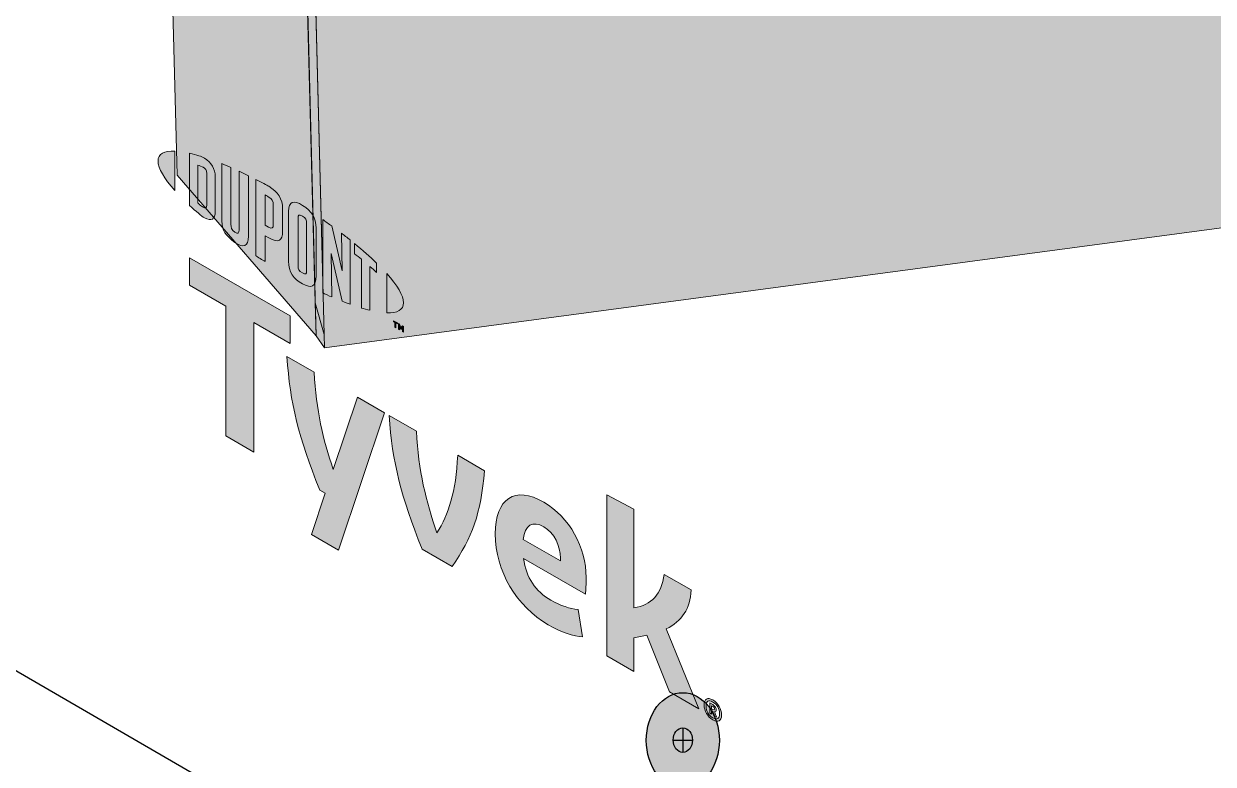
# Model space of a CAD drawing. Extents: x -1279 to 5791, y -3809 to 1769.
# Drawn here: x 686.7 to 806, y 997.2 to 1071.5 of the extents above; entities that cross this region are included whole.
import ezdxf

# ---------------------------------------------------------------- set-up
doc = ezdxf.new("R2010")
doc.units = 0
doc.header["$MEASUREMENT"] = 0
for name, color, linetype, lineweight in [('.ATI-HATCH', 7, 'Continuous', 0), ('G-ANNO-TTLB', 7, 'Continuous', 0), ('TYVEK', 7, 'Continuous', 0), ('X-REF - TRACED', 7, 'Continuous', 0)]:
    doc.layers.add(name, color=color, linetype=linetype, lineweight=lineweight)

# ---------------------------------------------------------------- blocks, each defined once
blk = doc.blocks.new('Block_97')
at = {"layer": '.ATI-HATCH', "color": 18, "lineweight": 9, "true_color": 0x000000}
for p, q in [((715.9, 1043.47), (701, 1623.9)), ((716.81, 1040.31), (701.86, 1623.52)), ((716.86, 1038.98), (716.81, 1040.31))]:
    blk.add_line(p, q, dxfattribs=at)
for points in [[(716.86, 1038.98), (1114.68, 1092.2), (1127.25, 1640.1)], [(716.86, 1038.98), (716, 1040.17), (715.9, 1043.47)]]:
    blk.add_lwpolyline(points, dxfattribs=at)
blk = doc.blocks.new('Block_96')
at = {"layer": '.ATI-HATCH', "true_color": 0xe6e6e6, "transparency": 33554687}
h = blk.add_hatch(color=254, dxfattribs=at)
edge = h.paths.add_edge_path()
edge.add_spline(control_points=[(1127.25, 1640.1), (1127.25, 1640.1), (1125.81, 1640.05), (1125.81, 1640.05), (1125.81, 1640.05), (1122.8, 1639.96), (1122.8, 1639.96), (1122.8, 1639.96), (1111.33, 1639.48), (1111.33, 1639.48), (1111.33, 1639.48), (1110.19, 1639.43), (1110.19, 1639.43), (1110.19, 1639.43), (1090.45, 1638.67), (1090.45, 1638.67), (1090.45, 1638.67), (1086.49, 1638.52), (1086.49, 1638.52), (1086.49, 1638.52), (1064.65, 1637.66), (1064.65, 1637.66), (1064.65, 1637.66), (1037.75, 1636.61), (1037.75, 1636.61), (1037.75, 1636.61), (1033.88, 1636.47), (1033.88, 1636.47), (1033.88, 1636.47), (1012.91, 1635.66), (1012.91, 1635.66), (1012.91, 1635.66), (999.1, 1635.13), (999.1, 1635.13), (999.1, 1635.13), (922.12, 1632.12), (922.12, 1632.12), (922.12, 1632.12), (843.1, 1629.01), (843.1, 1629.01), (843.1, 1629.01), (806.02, 1627.58), (806.02, 1627.58), (806.02, 1627.58), (772.43, 1626.29), (772.43, 1626.29), (772.43, 1626.29), (743.71, 1625.14), (743.71, 1625.14), (743.71, 1625.14), (721.45, 1624.28), (721.45, 1624.28), (721.45, 1624.28), (707.02, 1623.71), (707.02, 1623.71), (707.02, 1623.71), (701.86, 1623.52), (701.86, 1623.52), (701.86, 1623.52), (716.81, 1040.31), (716.81, 1040.31), (716.81, 1040.31), (716.86, 1038.98), (716.86, 1038.98), (716.86, 1038.98), (1114.68, 1092.2), (1114.68, 1092.2), (1114.68, 1092.2), (1127.25, 1640.1), (1127.25, 1640.1)], knot_values=[0, 0, 0, 0, 1, 1, 1, 2, 2, 2, 3, 3, 3, 4, 4, 4, 5, 5, 5, 6, 6, 6, 7, 7, 7, 8, 8, 8, 9, 9, 9, 10, 10, 10, 11, 11, 11, 12, 12, 12, 13, 13, 13, 14, 14, 14, 15, 15, 15, 16, 16, 16, 17, 17, 17, 18, 18, 18, 19, 19, 19, 20, 20, 20, 21, 21, 21, 22, 22, 22, 23, 23, 23, 23], degree=3, periodic=0)
edge.add_line((1127.25, 1640.1), (1127.25, 1640.1))
edge = h.paths.add_edge_path()
edge.add_spline(control_points=[(822.07, 1176.92), (822.07, 1176.92), (821.98, 1185.99), (821.98, 1185.99), (821.98, 1185.99), (818.73, 1444.63), (818.73, 1444.63), (818.73, 1444.63), (818.49, 1446.21), (818.49, 1446.21), (818.49, 1446.21), (818.68, 1446.68), (818.68, 1446.68), (818.68, 1446.68), (818.15, 1489.93), (818.15, 1489.93), (818.15, 1489.93), (818.06, 1497.57), (818.06, 1497.57), (818.06, 1497.57), (818.06, 1497.95), (818.06, 1497.95), (818.06, 1497.95), (1016.3, 1509.95), (1016.3, 1509.95), (1016.3, 1509.95), (1020.93, 1510.18), (1020.93, 1510.18), (1020.93, 1510.18), (1021.46, 1510.23), (1021.46, 1510.23), (1021.46, 1510.23), (1022.8, 1510.33), (1022.8, 1510.33), (1022.8, 1510.33), (1022.27, 1462.93), (1022.27, 1462.93), (1022.27, 1462.93), (1022.51, 1462.45), (1022.51, 1462.45), (1022.51, 1462.45), (1022.22, 1458.68), (1022.22, 1458.68), (1022.22, 1458.68), (1020.36, 1291.88), (1020.36, 1291.88), (1020.36, 1291.88), (1020.6, 1291.4), (1020.6, 1291.4), (1020.6, 1291.4), (1020.31, 1288.87), (1020.31, 1288.87), (1020.31, 1288.87), (1019.21, 1190.2), (1019.21, 1190.2), (1019.21, 1190.2), (822.22, 1167.6), (822.22, 1167.6), (822.22, 1167.6), (822.17, 1168.7), (822.17, 1168.7), (822.17, 1168.7), (822.17, 1169.22), (822.17, 1169.22), (822.17, 1169.22), (822.07, 1176.87), (822.07, 1176.87), (822.07, 1176.87), (822.07, 1176.92), (822.07, 1176.92)], knot_values=[0, 0, 0, 0, 1, 1, 1, 2, 2, 2, 3, 3, 3, 4, 4, 4, 5, 5, 5, 6, 6, 6, 7, 7, 7, 8, 8, 8, 9, 9, 9, 10, 10, 10, 11, 11, 11, 12, 12, 12, 13, 13, 13, 14, 14, 14, 15, 15, 15, 16, 16, 16, 17, 17, 17, 18, 18, 18, 19, 19, 19, 20, 20, 20, 21, 21, 21, 22, 22, 22, 23, 23, 23, 23], degree=3, periodic=0)
edge.add_line((822.07, 1176.92), (822.07, 1176.92))
at = {"layer": '.ATI-HATCH', "true_color": 0xcccccc, "transparency": 33554687}
h = blk.add_hatch(color=254, dxfattribs=at)
h.dxf.hatch_style = 2
h.paths.add_polyline_path([(702.09, 1056.26), (716, 1040.17), (701, 1623.9), (686.98, 1630.41)])
at = {"layer": '.ATI-HATCH', "true_color": 0xe6e6e6, "transparency": 33554687}
for points in [[(715.9, 1043.47), (701, 1623.9), (701.86, 1623.52), (716.81, 1040.31), (715.9, 1043.47)], [(716.86, 1038.98), (716, 1040.17), (715.9, 1043.47), (716.81, 1040.31), (716.86, 1038.98)]]:
    blk.add_hatch(color=254, dxfattribs=at).paths.add_polyline_path(points)
at = {"layer": '.ATI-HATCH'}
blk.add_lwpolyline([(702.09, 1056.26), (716, 1040.17), (701, 1623.9), (686.98, 1630.41)], close=True, dxfattribs=at)
at = {"layer": '.ATI-HATCH', "color": 18, "lineweight": 9, "true_color": 0x000000}
blk.add_lwpolyline([(702.09, 1056.26), (716, 1040.17), (701, 1623.9), (686.98, 1630.41)], close=True, dxfattribs=at)
at = {"layer": '.ATI-HATCH'}
for points in [[(715.9, 1043.47), (701, 1623.9), (701.86, 1623.52), (716.81, 1040.31), (715.9, 1043.47)], [(716.86, 1038.98), (716, 1040.17), (715.9, 1043.47), (716.81, 1040.31), (716.86, 1038.98)]]:
    blk.add_lwpolyline(points, dxfattribs=at)
blk.add_open_spline([(1127.25, 1640.1), (1127.25, 1640.1), (1125.81, 1640.05), (1125.81, 1640.05), (1125.81, 1640.05), (1122.8, 1639.96), (1122.8, 1639.96), (1122.8, 1639.96), (1111.33, 1639.48), (1111.33, 1639.48), (1111.33, 1639.48), (1110.19, 1639.43), (1110.19, 1639.43), (1110.19, 1639.43), (1090.45, 1638.67), (1090.45, 1638.67), (1090.45, 1638.67), (1086.49, 1638.52), (1086.49, 1638.52), (1086.49, 1638.52), (1064.65, 1637.66), (1064.65, 1637.66), (1064.65, 1637.66), (1037.75, 1636.61), (1037.75, 1636.61), (1037.75, 1636.61), (1033.88, 1636.47), (1033.88, 1636.47), (1033.88, 1636.47), (1012.91, 1635.66), (1012.91, 1635.66), (1012.91, 1635.66), (999.1, 1635.13), (999.1, 1635.13), (999.1, 1635.13), (922.12, 1632.12), (922.12, 1632.12), (922.12, 1632.12), (843.1, 1629.01), (843.1, 1629.01), (843.1, 1629.01), (806.02, 1627.58), (806.02, 1627.58), (806.02, 1627.58), (772.43, 1626.29), (772.43, 1626.29), (772.43, 1626.29), (743.71, 1625.14), (743.71, 1625.14), (743.71, 1625.14), (721.45, 1624.28), (721.45, 1624.28), (721.45, 1624.28), (707.02, 1623.71), (707.02, 1623.71), (707.02, 1623.71), (701.86, 1623.52), (701.86, 1623.52), (701.86, 1623.52), (716.81, 1040.31), (716.81, 1040.31), (716.81, 1040.31), (716.86, 1038.98), (716.86, 1038.98), (716.86, 1038.98), (1114.68, 1092.2), (1114.68, 1092.2), (1114.68, 1092.2), (1127.25, 1640.1), (1127.25, 1640.1)], degree=3, knots=[0, 0, 0, 0, 1, 1, 1, 2, 2, 2, 3, 3, 3, 4, 4, 4, 5, 5, 5, 6, 6, 6, 7, 7, 7, 8, 8, 8, 9, 9, 9, 10, 10, 10, 11, 11, 11, 12, 12, 12, 13, 13, 13, 14, 14, 14, 15, 15, 15, 16, 16, 16, 17, 17, 17, 18, 18, 18, 19, 19, 19, 20, 20, 20, 21, 21, 21, 22, 22, 22, 23, 23, 23, 23], dxfattribs=at)
blk.add_blockref('Block_97', (0, 0), dxfattribs=at)
blk = doc.blocks.new('Block_95')
at = {"layer": '.ATI-HATCH'}
blk.add_blockref('Block_96', (0, 0), dxfattribs=at)
blk = doc.blocks.new('Block_163')
at = {"layer": 'TYVEK', "true_color": 0x003b71, "transparency": 33554687}
h = blk.add_hatch(color=156, dxfattribs=at)
h.dxf.hatch_style = 2
edge = h.paths.add_edge_path()
edge.add_ellipse((752.78, 999.62), major_axis=(0, 4.78), ratio=0.766948, start_angle=0, end_angle=360)
at = {"layer": 'TYVEK', "color": 18, "lineweight": 25, "true_color": 0x080808}
for p, q in [((752.78, 1000.88), (752.78, 998.42)), ((751.8, 999.65), (753.75, 999.65))]:
    blk.add_line(p, q, dxfattribs=at)
at = {"layer": 'TYVEK', "color": 18, "lineweight": 25, "true_color": 0x000000}
blk.add_ellipse((752.78, 999.62), major_axis=(0, 4.78), ratio=0.766948, dxfattribs=at)
at = {"layer": 'TYVEK', "color": 18, "lineweight": 25, "true_color": 0x080808}
blk.add_ellipse((752.78, 999.65), major_axis=(0, 1.23), ratio=0.788846, dxfattribs=at)
blk = doc.blocks.new('Block_387')
at = {"layer": 'X-REF - TRACED', "true_color": 0x848484, "transparency": 33554687}
h = blk.add_hatch(color=252, dxfattribs=at)
h.dxf.hatch_style = 2
edge = h.paths.add_edge_path()
edge.add_spline(control_points=[(700.16, 1057.69), (700.16, 1056.97), (700.77, 1055.94), (701.84, 1054.74), (701.84, 1054.74), (701.84, 1058.69), (701.84, 1058.69), (700.77, 1058.73), (700.16, 1058.41), (700.16, 1057.69)], knot_values=[0, 0, 0, 0, 1, 1, 1, 2, 2, 2, 3, 3, 3, 3], degree=3, periodic=0)
h = blk.add_hatch(color=252, dxfattribs=at)
h.dxf.hatch_style = 2
edge = h.paths.add_edge_path()
edge.add_spline(control_points=[(705.04, 1053.26), (705.04, 1052.96), (704.89, 1052.95), (704.7, 1053.06), (704.55, 1053.14), (704.32, 1053.34), (704.14, 1053.5), (704.14, 1053.5), (704.14, 1057.27), (704.14, 1057.27), (704.32, 1057.22), (704.55, 1057.15), (704.7, 1057.07), (704.89, 1056.96), (705.04, 1056.76), (705.04, 1056.46), (705.04, 1056.46), (705.04, 1053.26), (705.04, 1053.26)], knot_values=[0, 0, 0, 0, 1, 1, 1, 2, 2, 2, 3, 3, 3, 4, 4, 4, 5, 5, 5, 6, 6, 6, 6], degree=3, periodic=0)
edge = h.paths.add_edge_path()
edge.add_spline(control_points=[(704.82, 1057.98), (704.52, 1058.15), (704.09, 1058.3), (703.31, 1058.47), (703.31, 1058.47), (703.31, 1053.25), (703.31, 1053.25), (704, 1052.62), (704.52, 1052.17), (704.82, 1052), (705.51, 1051.61), (705.89, 1051.86), (705.89, 1052.64), (705.89, 1052.64), (705.89, 1056.11), (705.89, 1056.11), (705.89, 1056.88), (705.51, 1057.58), (704.82, 1057.98)], knot_values=[0, 0, 0, 0, 1, 1, 1, 2, 2, 2, 3, 3, 3, 4, 4, 4, 5, 5, 5, 6, 6, 6, 6], degree=3, periodic=0)
h = blk.add_hatch(color=252, dxfattribs=at)
h.dxf.hatch_style = 2
edge = h.paths.add_edge_path()
edge.add_spline(control_points=[(708.29, 1050.78), (708.29, 1050.47), (708.2, 1050.33), (707.87, 1050.57), (707.54, 1050.8), (707.46, 1051.01), (707.46, 1051.37), (707.46, 1051.37), (707.46, 1057.05), (707.46, 1057.05), (707.24, 1057.15), (706.76, 1057.35), (706.56, 1057.44), (706.56, 1057.44), (706.56, 1051.68), (706.56, 1051.68), (706.56, 1050.77), (706.95, 1050.19), (707.87, 1049.53), (708.71, 1048.94), (709.22, 1049.13), (709.22, 1050.15), (709.22, 1050.15), (709.22, 1056.22), (709.22, 1056.22), (709.05, 1056.31), (708.47, 1056.59), (708.29, 1056.67), (708.29, 1056.67), (708.29, 1050.78), (708.29, 1050.78)], knot_values=[0, 0, 0, 0, 1, 1, 1, 2, 2, 2, 3, 3, 3, 4, 4, 4, 5, 5, 5, 6, 6, 6, 7, 7, 7, 8, 8, 8, 9, 9, 9, 10, 10, 10, 10], degree=3, periodic=0)
h = blk.add_hatch(color=252, dxfattribs=at)
h.dxf.hatch_style = 2
edge = h.paths.add_edge_path()
edge.add_spline(control_points=[(711.71, 1051.3), (711.71, 1050.97), (711.61, 1050.86), (711.22, 1051.08), (711.22, 1051.08), (710.9, 1051.27), (710.9, 1051.27), (710.9, 1051.27), (710.9, 1054.29), (710.9, 1054.29), (711.04, 1054.21), (711.12, 1054.17), (711.21, 1054.12), (711.62, 1053.88), (711.71, 1053.65), (711.71, 1053.32), (711.71, 1053.32), (711.71, 1051.3), (711.71, 1051.3)], knot_values=[0, 0, 0, 0, 1, 1, 1, 2, 2, 2, 3, 3, 3, 4, 4, 4, 5, 5, 5, 6, 6, 6, 6], degree=3, periodic=0)
edge = h.paths.add_edge_path()
edge.add_spline(control_points=[(711.26, 1055.16), (711.1, 1055.25), (710.5, 1055.57), (709.96, 1055.85), (709.96, 1055.85), (709.96, 1048.2), (709.96, 1048.2), (710.14, 1048.08), (710.63, 1047.77), (710.9, 1047.61), (710.9, 1047.61), (710.9, 1050.21), (710.9, 1050.21), (710.9, 1050.21), (711.26, 1050), (711.26, 1050), (712.25, 1049.43), (712.65, 1049.7), (712.65, 1050.67), (712.65, 1050.67), (712.65, 1052.93), (712.65, 1052.93), (712.65, 1053.88), (712.19, 1054.62), (711.26, 1055.16)], knot_values=[0, 0, 0, 0, 1, 1, 1, 2, 2, 2, 3, 3, 3, 4, 4, 4, 5, 5, 5, 6, 6, 6, 7, 7, 7, 8, 8, 8, 8], degree=3, periodic=0)
h = blk.add_hatch(color=252, dxfattribs=at)
h.dxf.hatch_style = 2
edge = h.paths.add_edge_path()
edge.add_spline(control_points=[(715.06, 1046.69), (715.06, 1046.39), (714.97, 1046.28), (714.64, 1046.47), (714.29, 1046.65), (714.2, 1046.87), (714.2, 1047.19), (714.2, 1047.19), (714.2, 1051.96), (714.2, 1051.96), (714.2, 1052.27), (714.29, 1052.39), (714.64, 1052.18), (714.97, 1051.98), (715.06, 1051.77), (715.06, 1051.46), (715.06, 1051.46), (715.06, 1046.69), (715.06, 1046.69)], knot_values=[0, 0, 0, 0, 1, 1, 1, 2, 2, 2, 3, 3, 3, 4, 4, 4, 5, 5, 5, 6, 6, 6, 6], degree=3, periodic=0)
edge = h.paths.add_edge_path()
edge.add_spline(control_points=[(714.64, 1053.25), (713.77, 1053.8), (713.25, 1053.66), (713.25, 1052.65), (713.25, 1052.65), (713.25, 1047.65), (713.25, 1047.65), (713.25, 1046.58), (713.72, 1045.87), (714.64, 1045.39), (715.54, 1044.92), (716, 1045.04), (716, 1046.17), (716, 1046.17), (716, 1050.95), (716, 1050.95), (716, 1052.03), (715.58, 1052.66), (714.64, 1053.25)], knot_values=[0, 0, 0, 0, 1, 1, 1, 2, 2, 2, 3, 3, 3, 4, 4, 4, 5, 5, 5, 6, 6, 6, 6], degree=3, periodic=0)
h = blk.add_hatch(color=252, dxfattribs=at)
h.dxf.hatch_style = 2
edge = h.paths.add_edge_path()
edge.add_spline(control_points=[(718.61, 1046.7), (718.61, 1046.7), (717.57, 1051.19), (717.57, 1051.19), (717.28, 1051.39), (716.94, 1051.64), (716.68, 1051.82), (716.68, 1051.82), (716.68, 1044.47), (716.68, 1044.47), (716.86, 1044.38), (717.34, 1044.17), (717.58, 1044.07), (717.58, 1044.07), (717.51, 1048.44), (717.51, 1048.44), (717.51, 1048.44), (718.61, 1043.64), (718.61, 1043.64), (718.84, 1043.55), (719.18, 1043.42), (719.41, 1043.34), (719.41, 1043.34), (719.41, 1049.8), (719.41, 1049.8), (719.17, 1049.98), (718.75, 1050.31), (718.54, 1050.47), (718.54, 1050.47), (718.61, 1046.7), (718.61, 1046.7)], knot_values=[0, 0, 0, 0, 1, 1, 1, 2, 2, 2, 3, 3, 3, 4, 4, 4, 5, 5, 5, 6, 6, 6, 7, 7, 7, 8, 8, 8, 9, 9, 9, 10, 10, 10, 10], degree=3, periodic=0)
h = blk.add_hatch(color=252, dxfattribs=at)
h.dxf.hatch_style = 2
edge = h.paths.add_edge_path()
edge.add_spline(control_points=[(719.87, 1048.4), (720.1, 1048.22), (720.33, 1048.03), (720.56, 1047.85), (720.56, 1047.85), (720.56, 1042.96), (720.56, 1042.96), (720.76, 1042.9), (721.14, 1042.79), (721.4, 1042.73), (721.4, 1042.73), (721.4, 1047.13), (721.4, 1047.13), (721.64, 1046.92), (721.87, 1046.71), (722.08, 1046.52), (722.08, 1046.52), (722.08, 1047.46), (722.08, 1047.46), (721.42, 1048.11), (720.7, 1048.74), (719.87, 1049.42), (719.87, 1049.42), (719.87, 1048.4), (719.87, 1048.4)], knot_values=[0, 0, 0, 0, 1, 1, 1, 2, 2, 2, 3, 3, 3, 4, 4, 4, 5, 5, 5, 6, 6, 6, 7, 7, 7, 8, 8, 8, 8], degree=3, periodic=0)
h = blk.add_hatch(color=252, dxfattribs=at)
h.dxf.hatch_style = 2
edge = h.paths.add_edge_path()
edge.add_spline(control_points=[(724.77, 1043.49), (724.77, 1042.76), (724.15, 1042.44), (723.09, 1042.48), (723.09, 1042.48), (723.09, 1046.42), (723.09, 1046.42), (724.15, 1045.23), (724.77, 1044.2), (724.77, 1043.49)], knot_values=[0, 0, 0, 0, 1, 1, 1, 2, 2, 2, 3, 3, 3, 3], degree=3, periodic=0)
h = blk.add_hatch(color=252, dxfattribs=at)
h.dxf.hatch_style = 2
edge = h.paths.add_edge_path()
edge.add_spline(control_points=[(724.27, 1041.4), (724.27, 1041.4), (724.37, 1041.34), (724.37, 1041.34), (724.37, 1041.34), (724.52, 1040.99), (724.52, 1040.99), (724.52, 1040.99), (724.67, 1041.17), (724.67, 1041.17), (724.67, 1041.17), (724.77, 1041.11), (724.77, 1041.11), (724.77, 1041.11), (724.77, 1040.54), (724.77, 1040.54), (724.77, 1040.54), (724.68, 1040.6), (724.68, 1040.6), (724.68, 1040.6), (724.68, 1041), (724.68, 1041), (724.68, 1041), (724.52, 1040.82), (724.52, 1040.82), (724.52, 1040.82), (724.51, 1040.82), (724.51, 1040.82), (724.51, 1040.82), (724.36, 1041.18), (724.36, 1041.18), (724.36, 1041.18), (724.36, 1040.78), (724.36, 1040.78), (724.36, 1040.78), (724.27, 1040.83), (724.27, 1040.83), (724.27, 1040.83), (724.27, 1041.4), (724.27, 1041.4)], knot_values=[0, 0, 0, 0, 1, 1, 1, 2, 2, 2, 3, 3, 3, 4, 4, 4, 5, 5, 5, 6, 6, 6, 7, 7, 7, 8, 8, 8, 9, 9, 9, 10, 10, 10, 11, 11, 11, 12, 12, 12, 13, 13, 13, 13], degree=3, periodic=0)
edge = h.paths.add_edge_path()
edge.add_spline(control_points=[(723.91, 1041.5), (723.91, 1041.5), (723.76, 1041.59), (723.76, 1041.59), (723.76, 1041.59), (723.76, 1041.69), (723.76, 1041.69), (723.76, 1041.69), (724.16, 1041.46), (724.16, 1041.46), (724.16, 1041.46), (724.16, 1041.36), (724.16, 1041.36), (724.16, 1041.36), (724.01, 1041.45), (724.01, 1041.45), (724.01, 1041.45), (724.01, 1040.98), (724.01, 1040.98), (724.01, 1040.98), (723.91, 1041.04), (723.91, 1041.04), (723.91, 1041.04), (723.91, 1041.5), (723.91, 1041.5)], knot_values=[0, 0, 0, 0, 1, 1, 1, 2, 2, 2, 3, 3, 3, 4, 4, 4, 5, 5, 5, 6, 6, 6, 7, 7, 7, 8, 8, 8, 8], degree=3, periodic=0)
at = {"layer": 'X-REF - TRACED'}
for points, knots in [([(700.16, 1057.69), (700.16, 1056.97), (700.77, 1055.94), (701.84, 1054.74), (701.84, 1054.74), (701.84, 1058.69), (701.84, 1058.69), (700.77, 1058.73), (700.16, 1058.41), (700.16, 1057.69)], [0, 0, 0, 0, 1, 1, 1, 2, 2, 2, 3, 3, 3, 3]), ([(704.82, 1057.98), (704.52, 1058.15), (704.09, 1058.3), (703.31, 1058.47), (703.31, 1058.47), (703.31, 1053.25), (703.31, 1053.25), (704, 1052.62), (704.52, 1052.17), (704.82, 1052), (705.51, 1051.61), (705.89, 1051.86), (705.89, 1052.64), (705.89, 1052.64), (705.89, 1056.11), (705.89, 1056.11), (705.89, 1056.88), (705.51, 1057.58), (704.82, 1057.98)], [0, 0, 0, 0, 1, 1, 1, 2, 2, 2, 3, 3, 3, 4, 4, 4, 5, 5, 5, 6, 6, 6, 6]), ([(705.04, 1053.26), (705.04, 1052.96), (704.89, 1052.95), (704.7, 1053.06), (704.55, 1053.14), (704.32, 1053.34), (704.14, 1053.5), (704.14, 1053.5), (704.14, 1057.27), (704.14, 1057.27), (704.32, 1057.22), (704.55, 1057.15), (704.7, 1057.07), (704.89, 1056.96), (705.04, 1056.76), (705.04, 1056.46), (705.04, 1056.46), (705.04, 1053.26), (705.04, 1053.26)], [0, 0, 0, 0, 1, 1, 1, 2, 2, 2, 3, 3, 3, 4, 4, 4, 5, 5, 5, 6, 6, 6, 6]), ([(708.29, 1050.78), (708.29, 1050.47), (708.2, 1050.33), (707.87, 1050.57), (707.54, 1050.8), (707.46, 1051.01), (707.46, 1051.37), (707.46, 1051.37), (707.46, 1057.05), (707.46, 1057.05), (707.24, 1057.15), (706.76, 1057.35), (706.56, 1057.44), (706.56, 1057.44), (706.56, 1051.68), (706.56, 1051.68), (706.56, 1050.77), (706.95, 1050.19), (707.87, 1049.53), (708.71, 1048.94), (709.22, 1049.13), (709.22, 1050.15), (709.22, 1050.15), (709.22, 1056.22), (709.22, 1056.22), (709.05, 1056.31), (708.47, 1056.59), (708.29, 1056.67), (708.29, 1056.67), (708.29, 1050.78), (708.29, 1050.78)], [0, 0, 0, 0, 1, 1, 1, 2, 2, 2, 3, 3, 3, 4, 4, 4, 5, 5, 5, 6, 6, 6, 7, 7, 7, 8, 8, 8, 9, 9, 9, 10, 10, 10, 10]), ([(711.26, 1055.16), (711.1, 1055.25), (710.5, 1055.57), (709.96, 1055.85), (709.96, 1055.85), (709.96, 1048.2), (709.96, 1048.2), (710.14, 1048.08), (710.63, 1047.77), (710.9, 1047.61), (710.9, 1047.61), (710.9, 1050.21), (710.9, 1050.21), (710.9, 1050.21), (711.26, 1050), (711.26, 1050), (712.25, 1049.43), (712.65, 1049.7), (712.65, 1050.67), (712.65, 1050.67), (712.65, 1052.93), (712.65, 1052.93), (712.65, 1053.88), (712.19, 1054.62), (711.26, 1055.16)], [0, 0, 0, 0, 1, 1, 1, 2, 2, 2, 3, 3, 3, 4, 4, 4, 5, 5, 5, 6, 6, 6, 7, 7, 7, 8, 8, 8, 8]), ([(711.71, 1051.3), (711.71, 1050.97), (711.61, 1050.86), (711.22, 1051.08), (711.22, 1051.08), (710.9, 1051.27), (710.9, 1051.27), (710.9, 1051.27), (710.9, 1054.29), (710.9, 1054.29), (711.04, 1054.21), (711.12, 1054.17), (711.21, 1054.12), (711.62, 1053.88), (711.71, 1053.65), (711.71, 1053.32), (711.71, 1053.32), (711.71, 1051.3), (711.71, 1051.3)], [0, 0, 0, 0, 1, 1, 1, 2, 2, 2, 3, 3, 3, 4, 4, 4, 5, 5, 5, 6, 6, 6, 6]), ([(714.64, 1053.25), (713.77, 1053.8), (713.25, 1053.66), (713.25, 1052.65), (713.25, 1052.65), (713.25, 1047.65), (713.25, 1047.65), (713.25, 1046.58), (713.72, 1045.87), (714.64, 1045.39), (715.54, 1044.92), (716, 1045.04), (716, 1046.17), (716, 1046.17), (716, 1050.95), (716, 1050.95), (716, 1052.03), (715.58, 1052.66), (714.64, 1053.25)], [0, 0, 0, 0, 1, 1, 1, 2, 2, 2, 3, 3, 3, 4, 4, 4, 5, 5, 5, 6, 6, 6, 6]), ([(715.06, 1046.69), (715.06, 1046.39), (714.97, 1046.28), (714.64, 1046.47), (714.29, 1046.65), (714.2, 1046.87), (714.2, 1047.19), (714.2, 1047.19), (714.2, 1051.96), (714.2, 1051.96), (714.2, 1052.27), (714.29, 1052.39), (714.64, 1052.18), (714.97, 1051.98), (715.06, 1051.77), (715.06, 1051.46), (715.06, 1051.46), (715.06, 1046.69), (715.06, 1046.69)], [0, 0, 0, 0, 1, 1, 1, 2, 2, 2, 3, 3, 3, 4, 4, 4, 5, 5, 5, 6, 6, 6, 6]), ([(718.61, 1046.7), (718.61, 1046.7), (717.57, 1051.19), (717.57, 1051.19), (717.28, 1051.39), (716.94, 1051.64), (716.68, 1051.82), (716.68, 1051.82), (716.68, 1044.47), (716.68, 1044.47), (716.86, 1044.38), (717.34, 1044.17), (717.58, 1044.07), (717.58, 1044.07), (717.51, 1048.44), (717.51, 1048.44), (717.51, 1048.44), (718.61, 1043.64), (718.61, 1043.64), (718.84, 1043.55), (719.18, 1043.42), (719.41, 1043.34), (719.41, 1043.34), (719.41, 1049.8), (719.41, 1049.8), (719.17, 1049.98), (718.75, 1050.31), (718.54, 1050.47), (718.54, 1050.47), (718.61, 1046.7), (718.61, 1046.7)], [0, 0, 0, 0, 1, 1, 1, 2, 2, 2, 3, 3, 3, 4, 4, 4, 5, 5, 5, 6, 6, 6, 7, 7, 7, 8, 8, 8, 9, 9, 9, 10, 10, 10, 10]), ([(719.87, 1048.4), (720.1, 1048.22), (720.33, 1048.03), (720.56, 1047.85), (720.56, 1047.85), (720.56, 1042.96), (720.56, 1042.96), (720.76, 1042.9), (721.14, 1042.79), (721.4, 1042.73), (721.4, 1042.73), (721.4, 1047.13), (721.4, 1047.13), (721.64, 1046.92), (721.87, 1046.71), (722.08, 1046.52), (722.08, 1046.52), (722.08, 1047.46), (722.08, 1047.46), (721.42, 1048.11), (720.7, 1048.74), (719.87, 1049.42), (719.87, 1049.42), (719.87, 1048.4), (719.87, 1048.4)], [0, 0, 0, 0, 1, 1, 1, 2, 2, 2, 3, 3, 3, 4, 4, 4, 5, 5, 5, 6, 6, 6, 7, 7, 7, 8, 8, 8, 8]), ([(724.77, 1043.49), (724.77, 1042.76), (724.15, 1042.44), (723.09, 1042.48), (723.09, 1042.48), (723.09, 1046.42), (723.09, 1046.42), (724.15, 1045.23), (724.77, 1044.2), (724.77, 1043.49)], [0, 0, 0, 0, 1, 1, 1, 2, 2, 2, 3, 3, 3, 3]), ([(723.91, 1041.5), (723.91, 1041.5), (723.76, 1041.59), (723.76, 1041.59), (723.76, 1041.59), (723.76, 1041.69), (723.76, 1041.69), (723.76, 1041.69), (724.16, 1041.46), (724.16, 1041.46), (724.16, 1041.46), (724.16, 1041.36), (724.16, 1041.36), (724.16, 1041.36), (724.01, 1041.45), (724.01, 1041.45), (724.01, 1041.45), (724.01, 1040.98), (724.01, 1040.98), (724.01, 1040.98), (723.91, 1041.04), (723.91, 1041.04), (723.91, 1041.04), (723.91, 1041.5), (723.91, 1041.5)], [0, 0, 0, 0, 1, 1, 1, 2, 2, 2, 3, 3, 3, 4, 4, 4, 5, 5, 5, 6, 6, 6, 7, 7, 7, 8, 8, 8, 8]), ([(724.27, 1041.4), (724.27, 1041.4), (724.37, 1041.34), (724.37, 1041.34), (724.37, 1041.34), (724.52, 1040.99), (724.52, 1040.99), (724.52, 1040.99), (724.67, 1041.17), (724.67, 1041.17), (724.67, 1041.17), (724.77, 1041.11), (724.77, 1041.11), (724.77, 1041.11), (724.77, 1040.54), (724.77, 1040.54), (724.77, 1040.54), (724.68, 1040.6), (724.68, 1040.6), (724.68, 1040.6), (724.68, 1041), (724.68, 1041), (724.68, 1041), (724.52, 1040.82), (724.52, 1040.82), (724.52, 1040.82), (724.51, 1040.82), (724.51, 1040.82), (724.51, 1040.82), (724.36, 1041.18), (724.36, 1041.18), (724.36, 1041.18), (724.36, 1040.78), (724.36, 1040.78), (724.36, 1040.78), (724.27, 1040.83), (724.27, 1040.83), (724.27, 1040.83), (724.27, 1041.4), (724.27, 1041.4)], [0, 0, 0, 0, 1, 1, 1, 2, 2, 2, 3, 3, 3, 4, 4, 4, 5, 5, 5, 6, 6, 6, 7, 7, 7, 8, 8, 8, 9, 9, 9, 10, 10, 10, 11, 11, 11, 12, 12, 12, 13, 13, 13, 13])]:
    blk.add_open_spline(points, degree=3, knots=knots, dxfattribs=at)
blk = doc.blocks.new('Block_391')
at = {"layer": 'X-REF - TRACED', "true_color": 0x848484, "transparency": 33554687}
h = blk.add_hatch(color=252, dxfattribs=at)
h.dxf.hatch_style = 2
h.paths.add_polyline_path([(713.42, 1042.16), (703.31, 1047.99), (703.31, 1045.25), (706.96, 1043.14), (706.96, 1030.14), (709.77, 1028.52), (709.77, 1041.52), (713.42, 1039.41)])
h = blk.add_hatch(color=252, dxfattribs=at)
h.dxf.hatch_style = 2
edge = h.paths.add_edge_path()
edge.add_spline(control_points=[(730.21, 1028.21), (730.03, 1024.47), (729.28, 1022.29), (728.13, 1020.42), (727.01, 1023.61), (726.28, 1026.63), (726.07, 1030.6), (726.07, 1030.6), (723.34, 1032.18), (723.34, 1032.18), (723.64, 1027.49), (724.52, 1024.08), (726.64, 1018.79), (726.64, 1018.79), (729.64, 1017.05), (729.64, 1017.05), (731.68, 1019.94), (732.52, 1022.36), (732.91, 1026.65), (732.91, 1026.65), (730.21, 1028.21), (730.21, 1028.21)], knot_values=[0, 0, 0, 0, 1, 1, 1, 2, 2, 2, 3, 3, 3, 4, 4, 4, 5, 5, 5, 6, 6, 6, 7, 7, 7, 7], degree=3, periodic=0)
h = blk.add_hatch(color=252, dxfattribs=at)
h.dxf.hatch_style = 2
edge = h.paths.add_edge_path()
edge.add_spline(control_points=[(736.78, 1019.77), (736.78, 1019.77), (740.5, 1017.61), (740.5, 1017.61), (740.5, 1017.61), (740.5, 1017.88), (740.5, 1017.88), (740.5, 1019.14), (739.91, 1020.41), (738.84, 1021.03), (737.7, 1021.68), (736.95, 1021.19), (736.78, 1019.77)], knot_values=[0, 0, 0, 0, 1, 1, 1, 2, 2, 2, 3, 3, 3, 4, 4, 4, 4], degree=3, periodic=0)
edge = h.paths.add_edge_path()
edge.add_spline(control_points=[(742.72, 1009.99), (741.86, 1010.04), (740.58, 1010.46), (739.29, 1011.21), (736.13, 1013.04), (733.97, 1016.57), (733.97, 1020.31), (733.97, 1023.88), (735.95, 1025.17), (738.84, 1023.5), (741.41, 1022.02), (743.09, 1018.95), (743.09, 1015.94), (743.09, 1015.27), (743.05, 1014.7), (743.01, 1014.28), (743.01, 1014.28), (736.82, 1017.86), (736.82, 1017.86), (737.07, 1015.91), (737.99, 1014.57), (739.56, 1013.66), (740.52, 1013.11), (741.44, 1012.82), (742.29, 1012.74), (742.29, 1012.74), (742.72, 1009.99), (742.72, 1009.99)], knot_values=[0, 0, 0, 0, 1, 1, 1, 2, 2, 2, 3, 3, 3, 4, 4, 4, 5, 5, 5, 6, 6, 6, 7, 7, 7, 8, 8, 8, 9, 9, 9, 9], degree=3, periodic=0)
h = blk.add_hatch(color=252, dxfattribs=at)
h.dxf.hatch_style = 2
edge = h.paths.add_edge_path()
edge.add_spline(control_points=[(751.11, 1010.79), (751.11, 1010.79), (754.37, 1002.77), (754.37, 1002.77), (754.37, 1002.77), (751.43, 1004.47), (751.43, 1004.47), (751.43, 1004.47), (749.17, 1010.16), (749.17, 1010.16), (748.76, 1010.06), (748.33, 1009.97), (747.86, 1009.91), (747.86, 1009.91), (747.86, 1006.53), (747.86, 1006.53), (747.86, 1006.53), (745.15, 1008.1), (745.15, 1008.1), (745.15, 1008.1), (745.15, 1024.22), (745.15, 1024.22), (745.15, 1024.22), (747.86, 1022.81), (747.86, 1022.81), (747.86, 1022.81), (747.86, 1012.9), (747.86, 1012.9), (749.7, 1013.2), (750.6, 1014.26), (750.92, 1016.26), (750.92, 1016.26), (753.61, 1014.7), (753.61, 1014.7), (753.55, 1012.81), (752.68, 1011.57), (751.11, 1010.79)], knot_values=[0, 0, 0, 0, 1, 1, 1, 2, 2, 2, 3, 3, 3, 4, 4, 4, 5, 5, 5, 6, 6, 6, 7, 7, 7, 8, 8, 8, 9, 9, 9, 10, 10, 10, 11, 11, 11, 12, 12, 12, 12], degree=3, periodic=0)
at = {"layer": 'X-REF - TRACED'}
blk.add_lwpolyline([(713.42, 1042.16), (703.31, 1047.99), (703.31, 1045.25), (706.96, 1043.14), (706.96, 1030.14), (709.77, 1028.52), (709.77, 1041.52), (713.42, 1039.41)], close=True, dxfattribs=at)
for points, knots in [([(730.21, 1028.21), (730.03, 1024.47), (729.28, 1022.29), (728.13, 1020.42), (727.01, 1023.61), (726.28, 1026.63), (726.07, 1030.6), (726.07, 1030.6), (723.34, 1032.18), (723.34, 1032.18), (723.64, 1027.49), (724.52, 1024.08), (726.64, 1018.79), (726.64, 1018.79), (729.64, 1017.05), (729.64, 1017.05), (731.68, 1019.94), (732.52, 1022.36), (732.91, 1026.65), (732.91, 1026.65), (730.21, 1028.21), (730.21, 1028.21)], [0, 0, 0, 0, 1, 1, 1, 2, 2, 2, 3, 3, 3, 4, 4, 4, 5, 5, 5, 6, 6, 6, 7, 7, 7, 7]), ([(742.72, 1009.99), (741.86, 1010.04), (740.58, 1010.46), (739.29, 1011.21), (736.13, 1013.04), (733.97, 1016.57), (733.97, 1020.31), (733.97, 1023.88), (735.95, 1025.17), (738.84, 1023.5), (741.41, 1022.02), (743.09, 1018.95), (743.09, 1015.94), (743.09, 1015.27), (743.05, 1014.7), (743.01, 1014.28), (743.01, 1014.28), (736.82, 1017.86), (736.82, 1017.86), (737.07, 1015.91), (737.99, 1014.57), (739.56, 1013.66), (740.52, 1013.11), (741.44, 1012.82), (742.29, 1012.74), (742.29, 1012.74), (742.72, 1009.99), (742.72, 1009.99)], [0, 0, 0, 0, 1, 1, 1, 2, 2, 2, 3, 3, 3, 4, 4, 4, 5, 5, 5, 6, 6, 6, 7, 7, 7, 8, 8, 8, 9, 9, 9, 9]), ([(751.11, 1010.79), (751.11, 1010.79), (754.37, 1002.77), (754.37, 1002.77), (754.37, 1002.77), (751.43, 1004.47), (751.43, 1004.47), (751.43, 1004.47), (749.17, 1010.16), (749.17, 1010.16), (748.76, 1010.06), (748.33, 1009.97), (747.86, 1009.91), (747.86, 1009.91), (747.86, 1006.53), (747.86, 1006.53), (747.86, 1006.53), (745.15, 1008.1), (745.15, 1008.1), (745.15, 1008.1), (745.15, 1024.22), (745.15, 1024.22), (745.15, 1024.22), (747.86, 1022.81), (747.86, 1022.81), (747.86, 1022.81), (747.86, 1012.9), (747.86, 1012.9), (749.7, 1013.2), (750.6, 1014.26), (750.92, 1016.26), (750.92, 1016.26), (753.61, 1014.7), (753.61, 1014.7), (753.55, 1012.81), (752.68, 1011.57), (751.11, 1010.79)], [0, 0, 0, 0, 1, 1, 1, 2, 2, 2, 3, 3, 3, 4, 4, 4, 5, 5, 5, 6, 6, 6, 7, 7, 7, 8, 8, 8, 9, 9, 9, 10, 10, 10, 11, 11, 11, 12, 12, 12, 12]), ([(736.78, 1019.77), (736.78, 1019.77), (740.5, 1017.61), (740.5, 1017.61), (740.5, 1017.61), (740.5, 1017.88), (740.5, 1017.88), (740.5, 1019.14), (739.91, 1020.41), (738.84, 1021.03), (737.7, 1021.68), (736.95, 1021.19), (736.78, 1019.77)], [0, 0, 0, 0, 1, 1, 1, 2, 2, 2, 3, 3, 3, 4, 4, 4, 4])]:
    blk.add_open_spline(points, degree=3, knots=knots, dxfattribs=at)
blk = doc.blocks.new('Block_390')
at = {"layer": 'X-REF - TRACED', "true_color": 0x848484, "transparency": 33554687}
h = blk.add_hatch(color=252, dxfattribs=at)
h.dxf.hatch_style = 2
edge = h.paths.add_edge_path()
edge.add_spline(control_points=[(720.15, 1034.02), (720.15, 1034.02), (717.73, 1026.77), (717.73, 1026.77), (716.69, 1029.8), (716.02, 1032.73), (715.81, 1036.52), (715.81, 1036.52), (713.09, 1038.1), (713.09, 1038.1), (713.38, 1033.41), (714.26, 1030), (716.38, 1024.71), (716.38, 1024.71), (716.93, 1024.39), (716.93, 1024.39), (716.93, 1024.39), (715.54, 1020.25), (715.54, 1020.25), (715.54, 1020.25), (718.25, 1018.69), (718.25, 1018.69), (718.25, 1018.69), (722.86, 1032.45), (722.86, 1032.45), (722.86, 1032.45), (720.15, 1034.02), (720.15, 1034.02)], knot_values=[0, 0, 0, 0, 1, 1, 1, 2, 2, 2, 3, 3, 3, 4, 4, 4, 5, 5, 5, 6, 6, 6, 7, 7, 7, 8, 8, 8, 9, 9, 9, 9], degree=3, periodic=0)
at = {"layer": 'X-REF - TRACED'}
blk.add_open_spline([(720.15, 1034.02), (720.15, 1034.02), (717.73, 1026.77), (717.73, 1026.77), (716.69, 1029.8), (716.02, 1032.73), (715.81, 1036.52), (715.81, 1036.52), (713.09, 1038.1), (713.09, 1038.1), (713.38, 1033.41), (714.26, 1030), (716.38, 1024.71), (716.38, 1024.71), (716.93, 1024.39), (716.93, 1024.39), (716.93, 1024.39), (715.54, 1020.25), (715.54, 1020.25), (715.54, 1020.25), (718.25, 1018.69), (718.25, 1018.69), (718.25, 1018.69), (722.86, 1032.45), (722.86, 1032.45), (722.86, 1032.45), (720.15, 1034.02), (720.15, 1034.02)], degree=3, knots=[0, 0, 0, 0, 1, 1, 1, 2, 2, 2, 3, 3, 3, 4, 4, 4, 5, 5, 5, 6, 6, 6, 7, 7, 7, 8, 8, 8, 9, 9, 9, 9], dxfattribs=at)
blk.add_blockref('Block_391', (0, 0), dxfattribs=at)
blk = doc.blocks.new('Block_392')
at = {"layer": 'X-REF - TRACED', "true_color": 0x848484, "transparency": 33554687}
h = blk.add_hatch(color=252, dxfattribs=at)
h.dxf.hatch_style = 2
edge = h.paths.add_edge_path()
edge.add_spline(control_points=[(755.67, 1003.08), (755.67, 1003.08), (755.67, 1002.79), (755.67, 1002.79), (755.67, 1002.79), (755.78, 1002.72), (755.78, 1002.72), (755.89, 1002.66), (755.95, 1002.66), (755.95, 1002.77), (755.95, 1002.89), (755.89, 1002.96), (755.78, 1003.02), (755.78, 1003.02), (755.67, 1003.08), (755.67, 1003.08)], knot_values=[0, 0, 0, 0, 1, 1, 1, 2, 2, 2, 3, 3, 3, 4, 4, 4, 5, 5, 5, 5], degree=3, periodic=0)
edge = h.paths.add_edge_path()
edge.add_spline(control_points=[(755.48, 1003.38), (755.48, 1003.38), (755.78, 1003.21), (755.78, 1003.21), (756.02, 1003.07), (756.13, 1002.87), (756.13, 1002.67), (756.13, 1002.53), (756.07, 1002.46), (755.96, 1002.47), (756.02, 1002.31), (756.1, 1002.14), (756.19, 1001.95), (756.19, 1001.95), (755.97, 1002.08), (755.97, 1002.08), (755.88, 1002.25), (755.82, 1002.4), (755.77, 1002.55), (755.77, 1002.55), (755.67, 1002.61), (755.67, 1002.61), (755.67, 1002.61), (755.67, 1002.25), (755.67, 1002.25), (755.67, 1002.25), (755.48, 1002.36), (755.48, 1002.36), (755.48, 1002.36), (755.48, 1003.38), (755.48, 1003.38)], knot_values=[0, 0, 0, 0, 1, 1, 1, 2, 2, 2, 3, 3, 3, 4, 4, 4, 5, 5, 5, 6, 6, 6, 7, 7, 7, 8, 8, 8, 9, 9, 9, 10, 10, 10, 10], degree=3, periodic=0)
edge = h.paths.add_edge_path()
edge.add_spline(control_points=[(755.79, 1003.46), (755.36, 1003.71), (755.12, 1003.57), (755.12, 1003.06), (755.12, 1002.55), (755.36, 1002.13), (755.79, 1001.88), (756.22, 1001.64), (756.46, 1001.77), (756.46, 1002.29), (756.46, 1002.79), (756.22, 1003.22), (755.79, 1003.46)], knot_values=[0, 0, 0, 0, 1, 1, 1, 2, 2, 2, 3, 3, 3, 4, 4, 4, 4], degree=3, periodic=0)
edge = h.paths.add_edge_path()
edge.add_spline(control_points=[(755.79, 1003.67), (756.32, 1003.36), (756.67, 1002.77), (756.67, 1002.17), (756.67, 1001.56), (756.31, 1001.38), (755.79, 1001.68), (755.26, 1001.99), (754.92, 1002.57), (754.92, 1003.18), (754.92, 1003.78), (755.26, 1003.97), (755.79, 1003.67)], knot_values=[0, 0, 0, 0, 1, 1, 1, 2, 2, 2, 3, 3, 3, 4, 4, 4, 4], degree=3, periodic=0)
at = {"layer": 'X-REF - TRACED'}
for points, knots in [([(755.79, 1003.67), (756.32, 1003.36), (756.67, 1002.77), (756.67, 1002.17), (756.67, 1001.56), (756.31, 1001.38), (755.79, 1001.68), (755.26, 1001.99), (754.92, 1002.57), (754.92, 1003.18), (754.92, 1003.78), (755.26, 1003.97), (755.79, 1003.67)], [0, 0, 0, 0, 1, 1, 1, 2, 2, 2, 3, 3, 3, 4, 4, 4, 4]), ([(755.79, 1003.46), (755.36, 1003.71), (755.12, 1003.57), (755.12, 1003.06), (755.12, 1002.55), (755.36, 1002.13), (755.79, 1001.88), (756.22, 1001.64), (756.46, 1001.77), (756.46, 1002.29), (756.46, 1002.79), (756.22, 1003.22), (755.79, 1003.46)], [0, 0, 0, 0, 1, 1, 1, 2, 2, 2, 3, 3, 3, 4, 4, 4, 4]), ([(755.48, 1003.38), (755.48, 1003.38), (755.78, 1003.21), (755.78, 1003.21), (756.02, 1003.07), (756.13, 1002.87), (756.13, 1002.67), (756.13, 1002.53), (756.07, 1002.46), (755.96, 1002.47), (756.02, 1002.31), (756.1, 1002.14), (756.19, 1001.95), (756.19, 1001.95), (755.97, 1002.08), (755.97, 1002.08), (755.88, 1002.25), (755.82, 1002.4), (755.77, 1002.55), (755.77, 1002.55), (755.67, 1002.61), (755.67, 1002.61), (755.67, 1002.61), (755.67, 1002.25), (755.67, 1002.25), (755.67, 1002.25), (755.48, 1002.36), (755.48, 1002.36), (755.48, 1002.36), (755.48, 1003.38), (755.48, 1003.38)], [0, 0, 0, 0, 1, 1, 1, 2, 2, 2, 3, 3, 3, 4, 4, 4, 5, 5, 5, 6, 6, 6, 7, 7, 7, 8, 8, 8, 9, 9, 9, 10, 10, 10, 10]), ([(755.67, 1003.08), (755.67, 1003.08), (755.67, 1002.79), (755.67, 1002.79), (755.67, 1002.79), (755.78, 1002.72), (755.78, 1002.72), (755.89, 1002.66), (755.95, 1002.66), (755.95, 1002.77), (755.95, 1002.89), (755.89, 1002.96), (755.78, 1003.02), (755.78, 1003.02), (755.67, 1003.08), (755.67, 1003.08)], [0, 0, 0, 0, 1, 1, 1, 2, 2, 2, 3, 3, 3, 4, 4, 4, 5, 5, 5, 5])]:
    blk.add_open_spline(points, degree=3, knots=knots, dxfattribs=at)
blk = doc.blocks.new('Block_389')
at = {"layer": 'X-REF - TRACED'}
for name in ['Block_390', 'Block_392']:
    blk.add_blockref(name, (0, 0), dxfattribs=at)
blk = doc.blocks.new('Block_388')
at = {"layer": 'X-REF - TRACED'}
blk.add_blockref('Block_389', (0, 0), dxfattribs=at)
blk = doc.blocks.new('Block_386')
at = {"layer": 'X-REF - TRACED'}
for name in ['Block_387', 'Block_388']:
    blk.add_blockref(name, (0, 0), dxfattribs=at)

msp = doc.modelspace()

# ---------------------------------------------------------------- hatches: boundary and pattern name
at = {"layer": 'G-ANNO-TTLB', "true_color": 0xff00ff, "transparency": 33554687}
h = msp.add_hatch(color=6, dxfattribs=at)
edge = h.paths.add_edge_path()
edge.add_spline(control_points=[(1773.02, -796.5), (1773.02, -796.5), (-1156.5, -796.5), (-1156.5, -796.5), (-1156.5, -796.5), (-1156.5, 1660.5), (-1156.5, 1660.5), (-1156.5, 1660.5), (1773.02, 1660.5), (1773.02, 1660.5), (1773.02, 1660.5), (1773.02, -796.5), (1773.02, -796.5)], knot_values=[0, 0, 0, 0, 1, 1, 1, 2, 2, 2, 3, 3, 3, 4, 4, 4, 4], degree=3, periodic=0)
edge = h.paths.add_edge_path()
edge.add_spline(control_points=[(-1147.5, 1651.5), (-1147.5, 1651.5), (-1147.5, -787.5), (-1147.5, -787.5), (-1147.5, -787.5), (1764.02, -787.5), (1764.02, -787.5), (1764.02, -787.5), (1764.02, 1651.5), (1764.02, 1651.5), (1764.02, 1651.5), (-1147.5, 1651.5), (-1147.5, 1651.5)], knot_values=[0, 0, 0, 0, 1, 1, 1, 2, 2, 2, 3, 3, 3, 4, 4, 4, 4], degree=3, periodic=0)
edge.add_line((-1147.5, 1651.5), (-1147.5, 1651.5))

# ---------------------------------------------------------------- linework, layer by layer
at = {"layer": 'G-ANNO-TTLB'}
for points in [[(1773.02, -796.5), (1773.02, -796.5), (-1156.5, -796.5), (-1156.5, -796.5), (-1156.5, -796.5), (-1156.5, 1660.5), (-1156.5, 1660.5), (-1156.5, 1660.5), (1773.02, 1660.5), (1773.02, 1660.5), (1773.02, 1660.5), (1773.02, -796.5), (1773.02, -796.5)], [(-1147.5, 1651.5), (-1147.5, 1651.5), (-1147.5, -787.5), (-1147.5, -787.5), (-1147.5, -787.5), (1764.02, -787.5), (1764.02, -787.5), (1764.02, -787.5), (1764.02, 1651.5), (1764.02, 1651.5), (1764.02, 1651.5), (-1147.5, 1651.5), (-1147.5, 1651.5)]]:
    msp.add_open_spline(points, degree=3, knots=[0, 0, 0, 0, 1, 1, 1, 2, 2, 2, 3, 3, 3, 4, 4, 4, 4], dxfattribs=at)
at = {"layer": 'TYVEK', "color": 18, "lineweight": 25, "true_color": 0x000000}
msp.add_line((576.87, 1069.73), (845.66, 914.12), dxfattribs=at)

# ---------------------------------------------------------------- block references
at = {"layer": '.ATI-HATCH'}
msp.add_blockref('Block_95', (0, 0), dxfattribs=at)
at = {"layer": 'TYVEK'}
msp.add_blockref('Block_163', (0, 0), dxfattribs=at)
at = {"layer": 'X-REF - TRACED'}
msp.add_blockref('Block_386', (0, 0), dxfattribs=at)

doc.saveas('drawing.dxf')
